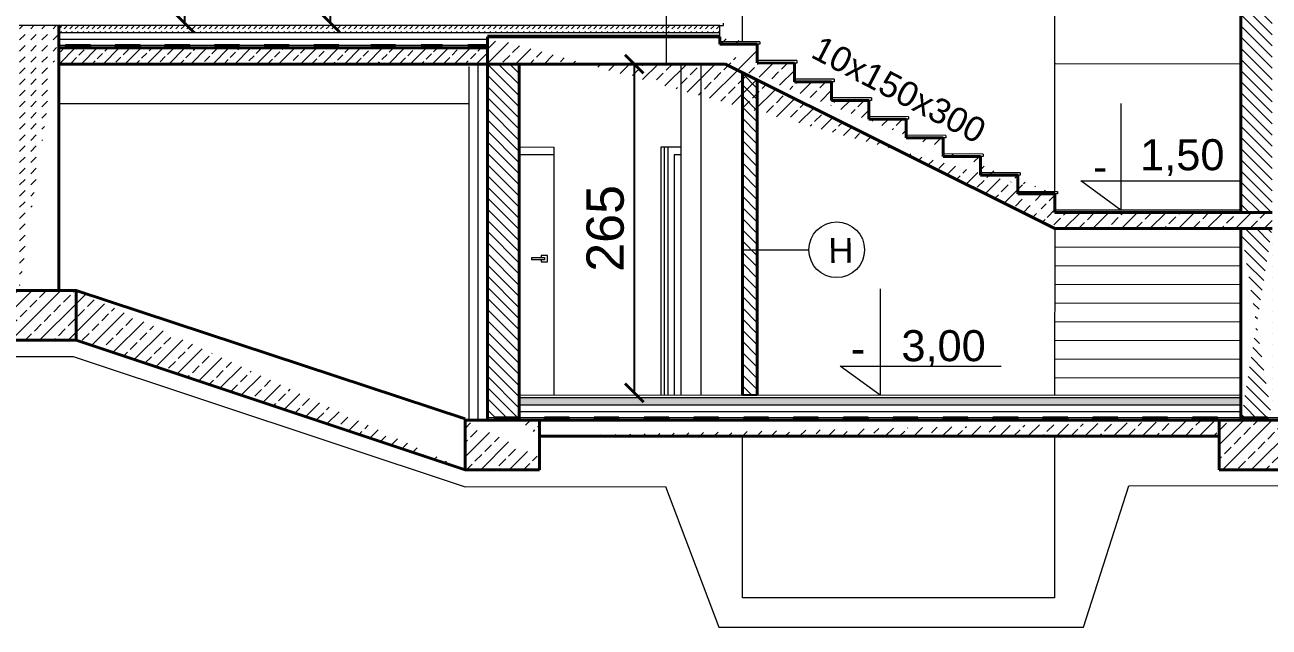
# Model space of a CAD drawing. Header units: millimetres. Extents: x -105266 to 178069, y 491 to 168574.
# Drawn here: x -76686 to -75684, y 38265 to 38750 of the extents above; entities that cross this region are included whole.
import ezdxf

# ---------------------------------------------------------------- set-up
doc = ezdxf.new("R2010")
doc.units = ezdxf.units.MM
doc.layers.get('defpoints').update_dxf_attribs({"color": 4})
for name, color, linetype, lineweight in [('A sc-murowane', 2, 'Continuous', 40), ('A-sc murowane', 2, 'Continuous', 40), ('A-sc wykończenie', 6, 'Continuous', 18), ('A-SC-MUROWANE', 2, 'Continuous', 40), ('AVG', 123, 'Continuous', 15), ('izolacja2', 4, 'BATTING', 9), ('stolarka', 1, 'Continuous', 5), ('ściany murowane', 2, 'Continuous', 40)]:
    doc.layers.add(name, color=color, linetype=linetype, lineweight=lineweight)
doc.styles.get("Standard").update_dxf_attribs({"font": 'arial.ttf'})
doc.linetypes.add('BATTING', pattern='A,0.00254,-2.54,[134,ltypeshp.shx,S=2.54,R=0,X=-2.54,Y=0],-5.08,[134,ltypeshp.shx,S=2.54,R=180,X=2.54,Y=0],-2.54', length=10.16254)
doc.dimstyles.new('ewelina', dxfattribs={"dimtxt": 30, "dimasz": 15, "dimexe": 1.25, "dimexo": 0.625, "dimgap": 8, "dimtad": 1, "dimdec": 0, "dimtxsty": 'Standard', "dimblk": 'ARCHTICK', "dimcen": 2.5, "dimse1": 1, "dimse2": 1, "dimadec": 0, "dimazin": 0, "dimtfac": 1, "dimtdec": 0, "dimtmove": 0, "dimatfit": 3, "dimldrblk": 'ARCHTICK', "dimfxl": 1, "dimarcsym": 0})
pattern_1 = [(45, (-140315.1532811077, -9495.571406854884), (-11.4904851942814, 11.4904851942814), []), (45, (-140303.6807811076, -9495.571406854884), (-11.4904851942814, 11.4904851942814), [7.8, -3.25])]
pattern_2 = [(315, (-103386.2176776861, -9239.049237297833), (4.490128060534578, 4.490128060534575), [])]
pattern_3 = [(45, (-140315.1532811077, -9495.571406854884), (4.440892098500626e-16, 4.490128060534577), [3.175, -3.175])]

# ---------------------------------------------------------------- blocks, each defined once
blk = doc.blocks.new('_ArchTick')
at = {"color": 0, "linetype": 'ByBlock', "const_width": 0.15}
blk.add_lwpolyline([(-0.5, -0.5), (0.5, 0.5)], dxfattribs=at)
blk = doc.blocks.new('*D268')
at = {"layer": 'A-sc wykończenie', "color": 0, "lineweight": -2, "transparency": 16777216}
blk.add_line((-76194.95318765074, 38718.00309393056), (-76194.95318765074, 38453.31294835023), dxfattribs=at)
at = {"layer": 'defpoints', "color": 0, "transparency": 16777216}
for p in [(-76194.95318765074, 38718.00309393056), (-76234.5554149693, 38453.31294835023), (-76194.95318765074, 38453.31294835023)]:
    blk.add_point(p, dxfattribs=at)
at = {"layer": 'A-sc wykończenie', "color": 0, "lineweight": -2, "transparency": 16777216, "xscale": 15, "yscale": 15, "zscale": 15}
for p, rotation in [((-76194.95318765074, 38718.00309393056), 90), ((-76194.95318765074, 38453.31294835023), 270)]:
    blk.add_blockref('_ArchTick', p, dxfattribs=dict(at, rotation=rotation))
at = {"layer": 'A-sc wykończenie', "color": 0, "transparency": 16777216, "insert": (-76218.2703772824, 38585.65802114039), "char_height": 30, "attachment_point": 5, "rotation": 90}
blk.add_mtext('265', dxfattribs=at)
blk = doc.blocks.new('*D419')
at = {"layer": 'A-sc wykończenie', "color": 0, "lineweight": -2, "transparency": 16777216}
blk.add_line((-76557.21805912975, 39161.71453138477), (-76557.21805912975, 38751.00309392998), dxfattribs=at)
at = {"layer": 'defpoints', "color": 0, "transparency": 16777216}
for p in [(-76634.76979176907, 39161.71453138477), (-76557.21805912975, 38751.00309392998), (-76557.21805912975, 38751.00309392998)]:
    blk.add_point(p, dxfattribs=at)
at = {"layer": 'A-sc wykończenie', "color": 0, "lineweight": -2, "transparency": 16777216, "xscale": 15, "yscale": 15, "zscale": 15}
for p, rotation in [((-76557.21805912975, 39161.71453138477), 90), ((-76557.21805912975, 38751.00309392998), 270)]:
    blk.add_blockref('_ArchTick', p, dxfattribs=dict(at, rotation=rotation))
at = {"layer": 'A-sc wykończenie', "color": 0, "transparency": 16777216, "insert": (-76580.27945067137, 38956.35881265737), "char_height": 30, "attachment_point": 5, "rotation": 90}
blk.add_mtext('411', dxfattribs=at)
blk = doc.blocks.new('*D420')
at = {"layer": 'A-sc wykończenie', "color": 0, "lineweight": -2, "transparency": 16777216}
blk.add_line((-76439.69430155962, 38751.00309392974), (-76439.69430155962, 39211.63751966578), dxfattribs=at)
at = {"layer": 'defpoints', "color": 0, "transparency": 16777216}
for p in [(-76674.79232899382, 39211.63751966578), (-76439.69430155962, 39211.63751966578), (-76688.3752585254, 38751.00309392974)]:
    blk.add_point(p, dxfattribs=at)
at = {"layer": 'A-sc wykończenie', "color": 0, "lineweight": -2, "transparency": 16777216, "xscale": 15, "yscale": 15, "zscale": 15}
for p, rotation in [((-76439.69430155962, 39211.63751966578), 90), ((-76439.69430155962, 38751.00309392974), 270)]:
    blk.add_blockref('_ArchTick', p, dxfattribs=dict(at, rotation=rotation))
at = {"layer": 'A-sc wykończenie', "color": 0, "transparency": 16777216, "insert": (-76463.01149119128, 38981.32030679775), "char_height": 30, "attachment_point": 5, "rotation": 90}
blk.add_mtext('461', dxfattribs=at)

msp = doc.modelspace()

# ---------------------------------------------------------------- hatches: boundary and pattern name
at = {"layer": 'A-sc wykończenie'}
h = msp.add_hatch(dxfattribs=at)
h.set_pattern_fill('LINE', color=256, scale=2, angle=315)
h.set_pattern_definition(pattern_2)
edge = h.paths.add_edge_path()
edge.add_line((-75706.46059389433, 38598.46226036457), (-75681.27467223743, 38598.46258937086))
edge.add_line((-75706.46860405916, 39211.65228175071), (-75706.46059389433, 38598.46226036451))
edge.add_line((-75706.46860405916, 39211.65228175071), (-75680.9674557198, 39211.65267051641))
edge.add_line((-75680.9674557198, 39211.65267051641), (-75681.27446715647, 38598.46258937348))
h = msp.add_hatch(dxfattribs=at)
h.set_pattern_fill('DASH', color=256, scale=2, angle=45)
h.set_pattern_definition([(45, (-140315.1532811077, -9495.571406854884), (8.881784197001252e-16, 8.980256121069154), [6.35, -6.35])])
edge = h.paths.add_edge_path()
edge.add_line((-76690.32675276484, 38535.59494017986), (-76690.33165344337, 38749.0030939298))
edge.add_line((-76690.33165344337, 38749.00309392974), (-76658.37647478536, 38749.0030939298))
edge.add_line((-76658.99763327019, 38535.59494017986), (-76658.37647478582, 38742.9968897768))
edge.add_line((-76690.31071097098, 38535.75947251719), (-76658.99763329813, 38535.59494017986))
h = msp.add_hatch(dxfattribs=at)
h.set_pattern_fill('DASH', color=256, angle=45)
h.set_pattern_definition(pattern_3)
edge = h.paths.add_edge_path()
edge.add_line((-76313.22845089223, 38743.00309393033), (-76313.26617573222, 38749.00314594009))
edge.add_line((-76313.22845089223, 38743.00309393033), (-76658.37647478536, 38743.18195542852))
edge.add_line((-76658.37647478536, 38749.0036069198), (-76658.37647478536, 38743.18195542863))
edge.add_line((-76313.26696594406, 38749.0031459412), (-76658.37647478536, 38749.0036069198))
h = msp.add_hatch(dxfattribs=at)
h.set_pattern_fill('DASH', color=256, angle=45)
h.set_pattern_definition(pattern_3)
edge = h.paths.add_edge_path()
edge.add_line((-76313.2661837551, 38742.9968897768), (-76313.22845089223, 38749.00309393038))
edge.add_line((-76313.22845089223, 38749.00309393033), (-76125.96630622374, 38749.0030939305))
edge.add_line((-76125.96630622374, 38749.00309393056), (-76125.96630622374, 38743.00309393073))
edge.add_line((-76125.96630622374, 38743.00309393067), (-76313.22845089223, 38743.00309393038))
h = msp.add_hatch(dxfattribs=at)
h.set_pattern_fill('JIS_STN_2.5', color=256, scale=6.5)
h.set_pattern_definition(pattern_1)
edge = h.paths.add_edge_path()
edge.add_line((-75681.27666174035, 38598.46258934484), (-75856.24035468951, 38598.46030377598))
edge.add_line((-75681.27666174035, 38598.46258934484), (-75681.27666045, 38585.46299683578))
edge.add_line((-75681.27666045, 38585.46299683583), (-75856.26424437316, 38585.46032915248))
edge.add_line((-75886.2043226056, 38613.46027849686), (-75856.20805251013, 38613.45554636566))
edge.add_line((-76121.47016699307, 38718.00309393067), (-75856.26424437316, 38585.46032915243))
edge.add_line((-75886.18043291729, 38628.46025654652), (-75886.2043226056, 38613.4602784968))
edge.add_line((-75886.18043291729, 38628.46025654652), (-75916.18038225753, 38628.51538660169))
edge.add_line((-75856.20805251013, 38613.45554636572), (-75856.24035468951, 38598.46030377604))
edge.add_line((-75916.15282593315, 38643.51062662773), (-75916.18038225753, 38628.51538660175))
edge.add_line((-75916.15282593315, 38643.51062662773), (-75946.1527665781, 38643.57049132588))
edge.add_line((-75946.12521025186, 38658.56573135186), (-75946.15276657764, 38643.57049132588))
edge.add_line((-75946.12521025186, 38658.56573135186), (-75976.12515089448, 38658.62559605001))
edge.add_line((-75976.0975858683, 38673.62557072357), (-75976.12515089448, 38658.62559604995))
edge.add_line((-75976.0975858683, 38673.62557072357), (-76006.09753521366, 38673.68070078061))
edge.add_line((-76006.06997018514, 38688.68067545154), (-76006.09753521412, 38673.68070078072))
edge.add_line((-76006.06997018514, 38688.68067545154), (-76036.06991953423, 38688.73580550485))
edge.add_line((-76036.04235450338, 38703.73578017835), (-76036.06991953377, 38688.73580550474))
edge.add_line((-76036.04235450338, 38703.73578017835), (-76066.04230384875, 38703.79091023073))
edge.add_line((-76066.01473882628, 38718.79088489887), (-76066.04230384922, 38703.79091023085))
edge.add_line((-76066.01473882628, 38718.79088489887), (-76096.00617047885, 38718.84599930119))
edge.add_line((-76095.98217949431, 38733.90110188328), (-76096.00617047839, 38718.84599930108))
edge.add_line((-76125.96630622374, 38740.00309393067), (-76313.22845089223, 38740.40057597189))
edge.add_line((-76125.96630622374, 38740.00309393067), (-76125.99763270488, 38733.95626042581))
edge.add_line((-76095.98217949431, 38733.90110188328), (-76125.99763270441, 38733.95626042575))
edge.add_line((-76121.47016699307, 38718.00309393067), (-76313.22818187598, 38718.00309393038))
edge.add_line((-76313.22818187598, 38718.00309393033), (-76313.2284508927, 38740.00309393033))
h = msp.add_hatch(dxfattribs=at)
h.set_pattern_fill('JIS_STN_2.5', color=256, scale=5)
h.set_pattern_definition([(45, (-100515.6298148942, -19115.9094915781), (-8.838834764831843, 8.838834764831844), []), (45, (-100506.804814894, -19115.9094915781), (-8.838834764831843, 8.838834764831844), [6, -2.5])])
edge = h.paths.add_edge_path()
edge.add_line((-76313.22845089223, 38718.00309393033), (-76313.22845089223, 38731.01186835668))
edge.add_line((-76313.22845089223, 38718.00309390949), (-76658.44920670215, 38718.00378693613))
edge.add_line((-76313.22845089223, 38731.01186954988), (-76658.4222918844, 38730.95866329061))
edge.add_line((-76658.44920412052, 38718.00378693618), (-76658.42229188487, 38730.95866291023))
h = msp.add_hatch(dxfattribs=at)
h.set_pattern_fill('LINE', color=256, scale=2, angle=315)
h.set_pattern_definition(pattern_2)
edge = h.paths.add_edge_path()
edge.add_line((-76287.66911483949, 38718.00309393044), (-76287.66911114074, 38431.25320180402))
edge.add_line((-76313.22845089223, 38718.00309393033), (-76313.22845089177, 38431.25320180396))
edge.add_line((-76313.22845089177, 38431.25320180402), (-76287.66911114121, 38431.25320180402))
edge.add_line((-76313.22845089223, 38718.00309393033), (-76287.66911114121, 38718.00309393038))
h = msp.add_hatch(dxfattribs=at)
h.set_pattern_fill('LINE', color=256, scale=2, angle=315)
h.set_pattern_definition(pattern_2)
h.paths.add_polyline_path([(-76095.9995623205, 38451.25681542025), (-76107.96909188406, 38451.2557379564), (-76107.97305561343, 38711.25760181995), (-76096.00336666193, 38705.27547422845)])
h = msp.add_hatch(dxfattribs=at)
h.set_pattern_fill('LINE', color=256, scale=2, angle=315)
h.set_pattern_definition([(315, (-140315.1532811077, -9495.571406854884), (4.490128060534578, 4.490128060534575), [])])
edge = h.paths.add_edge_path()
edge.add_line((-75706.46314763438, 38431.26276426764), (-75681.27667161051, 38431.26249757812))
edge.add_line((-75681.27666045, 38585.46299683583), (-75681.27829321727, 38431.26249759529))
edge.add_line((-75706.45905780394, 38585.46261293047), (-75706.45670702841, 38431.26276436578))
edge.add_line((-75706.45905780394, 38585.46261293047), (-75681.27667160818, 38585.4629968356))
h = msp.add_hatch(dxfattribs=at)
h.set_pattern_fill('JIS_STN_2.5', color=256, scale=6.5)
h.set_pattern_definition(pattern_1)
edge = h.paths.add_edge_path()
edge.add_line((-76704.54903733378, 38495.59494017986), (-76644.54903733378, 38495.59494017986))
edge.add_line((-76644.54903733378, 38495.59494017986), (-76644.54903733378, 38535.59494017986))
edge.add_line((-76704.54903733378, 38535.59494017986), (-76644.54903733378, 38535.59494017986))
edge.add_line((-76704.54903733378, 38535.59589252424), (-76704.54903733378, 38495.59494017986))
h = msp.add_hatch(dxfattribs=at)
h.set_pattern_fill('JIS_STN_2.5', color=256, scale=6.5)
h.set_pattern_definition(pattern_1)
edge = h.paths.add_edge_path()
edge.add_line((-76644.54903733378, 38495.59494017986), (-76331.2468229213, 38391.25320179645))
edge.add_line((-76644.54903733378, 38535.59510027153), (-76331.24666418249, 38432.32349128825))
edge.add_line((-76644.54903733378, 38495.59494017986), (-76644.54903733378, 38535.59494017986))
edge.add_line((-76331.24666418249, 38431.25415414841), (-76331.24666418249, 38391.25320179902))
h = msp.add_hatch(dxfattribs=at)
h.set_pattern_fill('JIS_STN_2.5', color=256, scale=6.5)
h.set_pattern_definition(pattern_1)
edge = h.paths.add_edge_path()
edge.add_line((-76331.24666418249, 38391.25320179902), (-76271.24696206974, 38391.25415413776))
edge.add_line((-76271.24666418249, 38431.25415414748), (-76271.24666418249, 38401.25415414841))
edge.add_line((-76331.24666418249, 38431.25320180402), (-76271.24666418249, 38431.25320180402))
edge.add_line((-76331.24666418249, 38431.25415414841), (-76331.24602928685, 38391.25320180903))
h = msp.add_hatch(dxfattribs=at)
h.set_pattern_fill('JIS_STN_2.5', color=256, scale=6.5)
h.set_pattern_definition(pattern_1)
edge = h.paths.add_edge_path()
edge.add_line((-75723.95668591533, 38418.26276426915), (-75723.95668527644, 38431.26249757882))
edge.add_line((-75723.95668591533, 38418.26276426915), (-76271.24666418249, 38418.25390397805))
edge.add_line((-75706.46314763438, 38431.26276426764), (-76287.65670696108, 38431.25390397654))
edge.add_line((-76271.24666418249, 38418.25390397805), (-76271.24666418249, 38431.25415414754))
h = msp.add_hatch(dxfattribs=at)
h.set_pattern_fill('JIS_STN_2.5', color=256, scale=6.5)
h.set_pattern_definition(pattern_1)
edge = h.paths.add_edge_path()
edge.add_line((-75723.95668591533, 38431.26249757876), (-75663.95668591533, 38431.26249757783))
edge.add_line((-75663.95668591533, 38431.26249757783), (-75663.9566859158, 38391.26249757783))
edge.add_line((-75723.95668591533, 38391.26249757876), (-75663.9566859158, 38391.26249757783))
edge.add_line((-75723.9562002334, 38391.26249757876), (-75723.95620023293, 38431.26249757876))
at = {"layer": 'AVG'}
h = msp.add_hatch(dxfattribs=at)
h.set_pattern_fill('DASH', color=256, angle=45)
h.set_pattern_definition(pattern_3)
edge = h.paths.add_edge_path()
edge.add_line((-75706.46333057454, 38443.26276426624), (-75706.46342204438, 38449.26276426554))
edge.add_line((-75706.46333057454, 38443.26276426624), (-76287.6638470797, 38443.25390386909))
edge.add_line((-75706.46342204438, 38449.26276426554), (-76287.66393854955, 38449.25390386839))
edge.add_line((-76287.65744628452, 38449.25390396734), (-76287.65719984352, 38443.25390397037))
at = {"layer": 'ściany murowane', "linetype": 'Continuous', "ltscale": 50}
h = msp.add_hatch(dxfattribs=at)
h.set_pattern_fill('LINE', color=5)
h.set_pattern_definition([(0, (-8857274.287052153, -5699954.857195033), (0, 0.125), [])])
edge = h.paths.add_edge_path()
edge.add_line((-76652.96109647138, 38731.01658075153), (-76652.96097451283, 38733.01597350034))
edge.add_line((-76652.96097451283, 38733.01597350034), (-76632.96097451283, 38733.01627840045))
edge.add_line((-76632.96097451283, 38733.01627840045), (-76632.96097451283, 38731.01597350034))
edge.add_line((-76632.96097451283, 38731.01597350034), (-76652.96097451283, 38731.01597350034))
h = msp.add_hatch(dxfattribs=at)
h.set_pattern_fill('LINE', color=5)
h.set_pattern_definition([(0, (-8857234.286686203, -5699954.8571954), (0, 0.125), [])])
edge = h.paths.add_edge_path()
edge.add_line((-76612.96073052121, 38731.01658038552), (-76612.96060856266, 38733.01597313433))
edge.add_line((-76612.96060856266, 38733.01597313433), (-76592.96060856266, 38733.01627803444))
edge.add_line((-76592.96060856266, 38733.01627803444), (-76592.96060856266, 38731.01597313433))
edge.add_line((-76592.96060856266, 38731.01597313433), (-76612.96060856266, 38731.01597313433))
h = msp.add_hatch(dxfattribs=at)
h.set_pattern_fill('LINE', color=5)
h.set_pattern_definition([(0, (-8857194.28644236, -5699954.864209913), (0, 0.125), [])])
edge = h.paths.add_edge_path()
edge.add_line((-76572.96048667861, 38731.0095658725), (-76572.96036472006, 38733.00895862131))
edge.add_line((-76572.96036472006, 38733.00895862131), (-76552.96036472006, 38733.00926352142))
edge.add_line((-76552.96036472006, 38733.00926352142), (-76552.96036472006, 38731.00895862131))
edge.add_line((-76552.96036472006, 38731.00895862131), (-76572.96036472006, 38731.00895862131))
h = msp.add_hatch(dxfattribs=at)
h.set_pattern_fill('LINE', color=5)
h.set_pattern_definition([(0, (-8857154.286232745, -5699954.868670117), (0, 0.125), [])])
edge = h.paths.add_edge_path()
edge.add_line((-76532.96027706304, 38731.00510566753), (-76532.96015510449, 38733.00449841634))
edge.add_line((-76532.96015510449, 38733.00449841634), (-76512.96015510449, 38733.00480331645))
edge.add_line((-76512.96015510449, 38733.00480331645), (-76512.96015510449, 38731.00449841634))
edge.add_line((-76512.96015510449, 38731.00449841634), (-76532.96015510449, 38731.00449841634))
h = msp.add_hatch(dxfattribs=at)
h.set_pattern_fill('LINE', color=5)
h.set_pattern_definition([(0, (-8857114.286110265, -5699954.874769928), (0, 0.125), [])])
edge = h.paths.add_edge_path()
edge.add_line((-76492.96015458295, 38730.99900585671), (-76492.9600326244, 38732.99839860552))
edge.add_line((-76492.9600326244, 38732.99839860552), (-76472.9600326244, 38732.99870350563))
edge.add_line((-76472.9600326244, 38732.99870350563), (-76472.9600326244, 38730.99839860552))
edge.add_line((-76472.9600326244, 38730.99839860552), (-76492.9600326244, 38730.99839860552))
h = msp.add_hatch(dxfattribs=at)
h.set_pattern_fill('LINE', color=5)
h.set_pattern_definition([(0, (-8857074.285866348, -5699954.877209846), (0, 0.125), [])])
edge = h.paths.add_edge_path()
edge.add_line((-76452.95991066584, 38730.99656593871), (-76452.95978870729, 38732.99595868752))
edge.add_line((-76452.95978870729, 38732.99595868752), (-76432.95978870729, 38732.99626358763))
edge.add_line((-76432.95978870729, 38732.99626358763), (-76432.95978870729, 38730.99595868752))
edge.add_line((-76432.95978870729, 38730.99595868752), (-76452.95978870729, 38730.99595868752))
h = msp.add_hatch(dxfattribs=at)
h.set_pattern_fill('LINE', color=5)
h.set_pattern_definition([(0, (-8857028.49546572, -5699954.854945211), (0, 0.125), [])])
edge = h.paths.add_edge_path()
edge.add_line((-76407.16951003738, 38731.01883057297), (-76407.16938807882, 38733.01822332178))
edge.add_line((-76407.16938807882, 38733.01822332178), (-76387.16938807882, 38733.01852822189))
edge.add_line((-76387.16938807882, 38733.01852822189), (-76387.16938807882, 38731.01822332178))
edge.add_line((-76387.16938807882, 38731.01822332178), (-76407.16938807882, 38731.01822332178))
h = msp.add_hatch(dxfattribs=at)
h.set_pattern_fill('PLASTI', color=5)
h.set_pattern_definition([(0, (-8856950.636211528, -5699954.861350328), (0, 0.25), []), (0, (-8856950.636211528, -5699954.830100328), (0, 0.25), []), (0, (-8856950.636211528, -5699954.798850328), (0, 0.25), []), (0, (-8856950.636211528, -5699954.705100328), (0, 0.25), [])])
h.paths.add_polyline_path([(-76366.72179737428, 38731.00674537163), (-76366.7175552684, 38733.04859309831), (-76349.31025584621, 38733.0124280064), (-76349.31025584621, 38731.01212310629)])
h = msp.add_hatch(dxfattribs=at)
h.set_pattern_fill('PLASTI', color=5)
h.set_pattern_definition([(0, (-8856913.013957623, -5699954.861350328), (0, 0.25), []), (0, (-8856913.013957623, -5699954.830100328), (0, 0.25), []), (0, (-8856913.013957623, -5699954.798850328), (0, 0.25), []), (0, (-8856913.013957623, -5699954.705100328), (0, 0.25), [])])
h.paths.add_polyline_path([(-76329.09954347063, 38731.00674537163), (-76329.09530136475, 38733.04859309831), (-76313.22845089223, 38733.01242800652), (-76313.22845089223, 38731.01212310641)])
h = msp.add_hatch(dxfattribs=at)
h.set_pattern_fill('PLASTI', color=5)
h.set_pattern_definition([(0, (-8856888.700531784, -5700254.614052638), (0, 0.25), []), (0, (-8856888.700531784, -5700254.582802638), (0, 0.25), []), (0, (-8856888.700531784, -5700254.551552638), (0, 0.25), []), (0, (-8856888.700531784, -5700254.457802638), (0, 0.25), [])])
edge = h.paths.add_edge_path()
edge.add_line((-76307.37469806217, 38431.26002804867), (-76307.37457610361, 38433.25942079748))
edge.add_line((-76307.37457610361, 38433.25942079748), (-76287.37457610361, 38433.25972569759))
edge.add_line((-76287.37457610361, 38433.25972569759), (-76287.37457610361, 38431.25942079748))
edge.add_line((-76287.37457610361, 38431.25942079748), (-76307.37457610361, 38431.25942079748))
h = msp.add_hatch(dxfattribs=at)
h.set_pattern_fill('PLASTI', color=5)
h.set_pattern_definition([(0, (-8856848.700409956, -5700254.616492556), (0, 0.25), []), (0, (-8856848.700409956, -5700254.585242556), (0, 0.25), []), (0, (-8856848.700409956, -5700254.553992556), (0, 0.25), []), (0, (-8856848.700409956, -5700254.460242556), (0, 0.25), [])])
edge = h.paths.add_edge_path()
edge.add_line((-76267.374576234, 38431.25758812939), (-76267.37445427544, 38433.2569808782))
edge.add_line((-76267.37445427544, 38433.2569808782), (-76247.37445427544, 38433.25728577831))
edge.add_line((-76247.37445427544, 38433.25728577831), (-76247.37445427544, 38431.2569808782))
edge.add_line((-76247.37445427544, 38431.2569808782), (-76267.37445427544, 38431.2569808782))
h = msp.add_hatch(dxfattribs=at)
h.set_pattern_fill('LINE', color=5)
h.set_pattern_definition([(0, (-8856848.700409956, -5700254.616492556), (0, 0.125), [])])
edge = h.paths.add_edge_path()
edge.add_line((-76227.37445427544, 38431.25728322742), (-76227.37433231689, 38433.25667597623))
edge.add_line((-76227.37433231689, 38433.25667597623), (-76207.37433231689, 38433.25698087634))
edge.add_line((-76207.37433231689, 38433.25698087634), (-76207.37433231689, 38431.25667597623))
edge.add_line((-76207.37433231689, 38431.25667597623), (-76227.37433231689, 38431.25667597623))
h = msp.add_hatch(dxfattribs=at)
h.set_pattern_fill('PLASTI', color=5)
h.set_pattern_definition([(0, (-8856768.418035312, -5700254.613720557), (0, 0.25), []), (0, (-8856768.418035312, -5700254.582470557), (0, 0.25), []), (0, (-8856768.418035312, -5700254.551220557), (0, 0.25), []), (0, (-8856768.418035312, -5700254.457470557), (0, 0.25), [])])
edge = h.paths.add_edge_path()
edge.add_line((-76187.09220158934, 38431.26036012908), (-76187.09207963079, 38433.25975287789))
edge.add_line((-76187.09207963079, 38433.25975287789), (-76167.09207963079, 38433.260057778))
edge.add_line((-76167.09207963079, 38433.260057778), (-76167.09207963079, 38431.25975287789))
edge.add_line((-76167.09207963079, 38431.25975287789), (-76187.09207963079, 38431.25975287789))
h = msp.add_hatch(dxfattribs=at)
h.set_pattern_fill('LINE', color=5)
h.set_pattern_definition([(0, (-8856768.418035312, -5700254.613720557), (0, 0.125), [])])
edge = h.paths.add_edge_path()
edge.add_line((-76147.09207963079, 38431.2600552271), (-76147.09195767224, 38433.25944797591))
edge.add_line((-76147.09195767224, 38433.25944797591), (-76127.09195767224, 38433.25975287602))
edge.add_line((-76127.09195767224, 38433.25975287602), (-76127.09195767224, 38431.25944797591))
edge.add_line((-76127.09195767224, 38431.25944797591), (-76147.09195767224, 38431.25944797591))
h = msp.add_hatch(dxfattribs=at)
h.set_pattern_fill('PLASTI', color=5)
h.set_pattern_definition([(0, (-8856688.135660667, -5700254.610948557), (0, 0.25), []), (0, (-8856688.135660667, -5700254.579698557), (0, 0.25), []), (0, (-8856688.135660667, -5700254.548448557), (0, 0.25), []), (0, (-8856688.135660667, -5700254.454698557), (0, 0.25), [])])
edge = h.paths.add_edge_path()
edge.add_line((-76106.8098269447, 38431.26313212876), (-76106.80970498614, 38433.26252487757))
edge.add_line((-76106.80970498614, 38433.26252487757), (-76086.80970498614, 38433.26282977768))
edge.add_line((-76086.80970498614, 38433.26282977768), (-76086.80970498614, 38431.26252487757))
edge.add_line((-76086.80970498614, 38431.26252487757), (-76106.80970498614, 38431.26252487757))
h = msp.add_hatch(dxfattribs=at)
h.set_pattern_fill('LINE', color=5)
h.set_pattern_definition([(0, (-8856688.135660667, -5700254.610948557), (0, 0.125), [])])
edge = h.paths.add_edge_path()
edge.add_line((-76066.80970498614, 38431.26282722679), (-76066.80958302759, 38433.2622199756))
edge.add_line((-76066.80958302759, 38433.2622199756), (-76046.80958302759, 38433.26252487571))
edge.add_line((-76046.80958302759, 38433.26252487571), (-76046.80958302759, 38431.2622199756))
edge.add_line((-76046.80958302759, 38431.2622199756), (-76066.80958302759, 38431.2622199756))
h = msp.add_hatch(dxfattribs=at)
h.set_pattern_fill('PLASTI', color=5)
h.set_pattern_definition([(0, (-8856607.853286022, -5700254.608176557), (0, 0.25), []), (0, (-8856607.853286022, -5700254.576926557), (0, 0.25), []), (0, (-8856607.853286022, -5700254.545676557), (0, 0.25), []), (0, (-8856607.853286022, -5700254.451926557), (0, 0.25), [])])
edge = h.paths.add_edge_path()
edge.add_line((-76026.52745230004, 38431.26590412845), (-76026.52733034149, 38433.26529687726))
edge.add_line((-76026.52733034149, 38433.26529687726), (-76006.52733034149, 38433.26560177737))
edge.add_line((-76006.52733034149, 38433.26560177737), (-76006.52733034149, 38431.26529687726))
edge.add_line((-76006.52733034149, 38431.26529687726), (-76026.52733034149, 38431.26529687726))
h = msp.add_hatch(dxfattribs=at)
h.set_pattern_fill('LINE', color=5)
h.set_pattern_definition([(0, (-8856607.853286022, -5700254.608176557), (0, 0.125), [])])
edge = h.paths.add_edge_path()
edge.add_line((-75986.52733034149, 38431.26559922648), (-75986.52720838293, 38433.26499197529))
edge.add_line((-75986.52720838293, 38433.26499197529), (-75966.52720838293, 38433.2652968754))
edge.add_line((-75966.52720838293, 38433.2652968754), (-75966.52720838293, 38431.26499197529))
edge.add_line((-75966.52720838293, 38431.26499197529), (-75986.52720838293, 38431.26499197529))
h = msp.add_hatch(dxfattribs=at)
h.set_pattern_fill('PLASTI', color=5)
h.set_pattern_definition([(0, (-8856527.570911378, -5700254.605404558), (0, 0.25), []), (0, (-8856527.570911378, -5700254.574154558), (0, 0.25), []), (0, (-8856527.570911378, -5700254.542904558), (0, 0.25), []), (0, (-8856527.570911378, -5700254.449154558), (0, 0.25), [])])
edge = h.paths.add_edge_path()
edge.add_line((-75946.24507765539, 38431.26867612814), (-75946.24495569683, 38433.26806887695))
edge.add_line((-75946.24495569683, 38433.26806887695), (-75926.24495569683, 38433.26837377706))
edge.add_line((-75926.24495569683, 38433.26837377706), (-75926.24495569683, 38431.26806887695))
edge.add_line((-75926.24495569683, 38431.26806887695), (-75946.24495569683, 38431.26806887695))
h = msp.add_hatch(dxfattribs=at)
h.set_pattern_fill('LINE', color=5)
h.set_pattern_definition([(0, (-8856527.570911378, -5700254.605404558), (0, 0.125), [])])
edge = h.paths.add_edge_path()
edge.add_line((-75906.24495569683, 38431.26837122616), (-75906.24483373828, 38433.26776397497))
edge.add_line((-75906.24483373828, 38433.26776397497), (-75886.24483373828, 38433.26806887508))
edge.add_line((-75886.24483373828, 38433.26806887508), (-75886.24483373828, 38431.26776397497))
edge.add_line((-75886.24483373828, 38431.26776397497), (-75906.24483373828, 38431.26776397497))
h = msp.add_hatch(dxfattribs=at)
h.set_pattern_fill('PLASTI', color=5)
h.set_pattern_definition([(0, (-8856487.288658692, -5700254.602327656), (0, 0.25), []), (0, (-8856487.288658692, -5700254.571077656), (0, 0.25), []), (0, (-8856487.288658692, -5700254.539827656), (0, 0.25), []), (0, (-8856487.288658692, -5700254.446077656), (0, 0.25), [])])
edge = h.paths.add_edge_path()
edge.add_line((-75905.96282496929, 38431.2717530298), (-75905.96270301074, 38433.27114577861))
edge.add_line((-75905.96270301074, 38433.27114577861), (-75885.96270301074, 38433.27145067872))
edge.add_line((-75885.96270301074, 38433.27145067872), (-75885.96270301074, 38431.27114577861))
edge.add_line((-75885.96270301074, 38431.27114577861), (-75905.96270301074, 38431.27114577861))
h = msp.add_hatch(dxfattribs=at)
h.set_pattern_fill('LINE', color=5)
h.set_pattern_definition([(0, (-8856487.288658692, -5700254.602327656), (0, 0.125), [])])
edge = h.paths.add_edge_path()
edge.add_line((-75865.96270301074, 38431.27144812782), (-75865.96258105218, 38433.27084087663))
edge.add_line((-75865.96258105218, 38433.27084087663), (-75845.96258105218, 38433.27114577674))
edge.add_line((-75845.96258105218, 38433.27114577674), (-75845.96258105218, 38431.27084087663))
edge.add_line((-75845.96258105218, 38431.27084087663), (-75865.96258105218, 38431.27084087663))
h = msp.add_hatch(dxfattribs=at)
h.set_pattern_fill('PLASTI', color=5)
h.set_pattern_definition([(0, (-8856407.006284047, -5700254.599555656), (0, 0.25), []), (0, (-8856407.006284047, -5700254.568305656), (0, 0.25), []), (0, (-8856407.006284047, -5700254.537055656), (0, 0.25), []), (0, (-8856407.006284047, -5700254.443305656), (0, 0.25), [])])
edge = h.paths.add_edge_path()
edge.add_line((-75825.68045032464, 38431.27452502948), (-75825.68032836608, 38433.27391777829))
edge.add_line((-75825.68032836608, 38433.27391777829), (-75805.68032836608, 38433.2742226784))
edge.add_line((-75805.68032836608, 38433.2742226784), (-75805.68032836608, 38431.27391777829))
edge.add_line((-75805.68032836608, 38431.27391777829), (-75825.68032836608, 38431.27391777829))
h = msp.add_hatch(dxfattribs=at)
h.set_pattern_fill('LINE', color=5)
h.set_pattern_definition([(0, (-8856407.006284047, -5700254.599555656), (0, 0.125), [])])
edge = h.paths.add_edge_path()
edge.add_line((-75785.68032836608, 38431.27422012751), (-75785.68020640753, 38433.27361287632))
edge.add_line((-75785.68020640753, 38433.27361287632), (-75765.68020640753, 38433.27391777643))
edge.add_line((-75765.68020640753, 38433.27391777643), (-75765.68020640753, 38431.27361287632))
edge.add_line((-75765.68020640753, 38431.27361287632), (-75785.68020640753, 38431.27361287632))
h = msp.add_hatch(dxfattribs=at)
h.set_pattern_fill('PLASTI', color=5)
h.set_pattern_definition([(0, (-8856326.723909402, -5700254.596783657), (0, 0.25), []), (0, (-8856326.723909402, -5700254.565533657), (0, 0.25), []), (0, (-8856326.723909402, -5700254.534283657), (0, 0.25), []), (0, (-8856326.723909402, -5700254.440533657), (0, 0.25), [])])
edge = h.paths.add_edge_path()
edge.add_line((-75745.39807567999, 38431.27729702917), (-75745.39795372143, 38433.27668977798))
edge.add_line((-75745.39795372143, 38433.27668977798), (-75725.39795372143, 38433.27699467809))
edge.add_line((-75725.39795372143, 38433.27699467809), (-75725.39795372143, 38431.27668977798))
edge.add_line((-75725.39795372143, 38431.27668977798), (-75745.39795372143, 38431.27668977798))
h = msp.add_hatch(dxfattribs=at)
h.set_pattern_fill('PLASTI', color=5)
h.set_pattern_definition([(0, (-8856286.441656716, -5700254.582553247), (0, 0.25), []), (0, (-8856286.441656716, -5700254.551303247), (0, 0.25), []), (0, (-8856286.441656716, -5700254.520053247), (0, 0.25), []), (0, (-8856286.441656716, -5700254.426303247), (0, 0.25), [])])
edge = h.paths.add_edge_path()
edge.add_line((-75705.11582299389, 38431.29152743985), (-75705.11570103533, 38433.29092018867))
edge.add_line((-75705.11570103533, 38433.29092018867), (-75685.11570103533, 38433.29122508877))
edge.add_line((-75685.11570103533, 38433.29122508877), (-75685.11570103533, 38431.29092018867))
edge.add_line((-75685.11570103533, 38431.29092018867), (-75705.11570103533, 38431.29092018867))

# ---------------------------------------------------------------- linework, layer by layer
msp.add_lwpolyline([(-76095.9995623205, 38451.25681542025), (-76107.96909188406, 38451.2557379564)])
at = {"layer": 'A sc-murowane', "linetype": 'Continuous', "ltscale": 50}
msp.add_line((-76121.47016699307, 38718.00309393067), (-76313.22845089223, 38718.00309393033), dxfattribs=at)
at = {"layer": 'A-sc murowane', "linetype": 'Continuous', "ltscale": 50}
for p, q in [((-75706.46860405916, 39211.65228175071), (-75706.46059389433, 38598.46226036457)), ((-76658.37647478536, 38535.59494017986), (-76658.37647478536, 38749.00309392974)), ((-76313.22845089223, 38740.00309393033), (-76313.22845089177, 38431.25320180402)), ((-76313.26439573869, 38731.00771306026), (-76658.42222621266, 38731.00188331505)), ((-76095.98217949431, 38733.90110188328), (-76125.99763270441, 38733.95626042575)), ((-76095.98217949524, 38733.90110188328), (-76096.00984581534, 38718.84600605514)), ((-76313.22845089223, 38718.00309393033), (-76658.44920670215, 38718.00378693618)), ((-76287.66911498152, 38718.00309393044), (-76287.66911114121, 38431.25320180402)), ((-76121.47016699307, 38718.00309393067), (-75856.26424437316, 38585.46032915243)), ((-76066.01473882628, 38718.79088489876), (-76096.00984581534, 38718.84600605514)), ((-76066.01473882628, 38718.79088489887), (-76066.04230384828, 38703.79091023085)), ((-76107.97305561343, 38711.25760181995), (-76107.96909188406, 38451.2557379564)), ((-76096.00336666193, 38705.27547422845), (-76095.9995623205, 38451.25681542025)), ((-76036.04235450338, 38703.73578017835), (-76066.04230384828, 38703.79091023085)), ((-76036.04235450338, 38703.73578017835), (-76036.0699195347, 38688.73580550474)), ((-76006.06997018514, 38688.68067545143), (-76036.0699195347, 38688.73580550474)), ((-76006.06997018514, 38688.68067545154), (-76006.09753521366, 38673.68070078061)), ((-75976.0975858683, 38673.62557072357), (-76006.09753521366, 38673.68070078061)), ((-75976.0975858683, 38673.62557072357), (-75976.12515089495, 38658.62559604995)), ((-75946.12520155331, 38658.57046599664), (-75976.12515089495, 38658.62559604995)), ((-75946.12520155145, 38658.57046599664), (-75946.1527665781, 38643.57049132582)), ((-75916.15281723227, 38643.51536127251), (-75946.1527665781, 38643.57049132582)), ((-75916.15281723227, 38643.51536127251), (-75916.18038225707, 38628.51538660169)), ((-75886.18043291729, 38628.46025654652), (-75916.18038225707, 38628.51538660169)), ((-75886.18043291729, 38628.46025654652), (-75886.20799794814, 38613.46027849686)), ((-75681.27663561396, 38598.46258934519), (-75856.23665322011, 38598.46030382441)), ((-75681.27666045, 38585.46299683583), (-75856.26424437316, 38585.46032915243)), ((-75706.45905780394, 38585.46261293047), (-75706.45670702841, 38431.26276436578))]:
    msp.add_line(p, q, dxfattribs=at)
at = {"layer": 'A-sc wykończenie'}
for p, q in [((-76168.953864502, 38718.00291112346), (-76168.95652480677, 38884.11600838906)), ((-76107.96909189757, 38568.44381732402), (-76054.41284897664, 38568.44440866275)), ((-76331.24666418249, 38431.25415414841), (-76313.22845089083, 38431.25415414841))]:
    msp.add_line(p, q, dxfattribs=at)
msp.add_circle((-76031.98849042153, 38568.44465626033), 22.42435855667246, dxfattribs=at)
at = {"layer": 'A-SC-MUROWANE'}
for p, q in [((-76331.24666418249, 38431.25320180402), (-76271.24666418249, 38431.25415414748)), ((-76331.24602928685, 38391.25320180903), (-76271.24602928685, 38391.25415415248))]:
    msp.add_line(p, q, dxfattribs=at)
at = {"layer": 'AVG', "linetype": 'Continuous', "ltscale": 50}
for p, q in [((-76107.97305561343, 38735.92314055168), (-76107.97954575645, 39161.64616071597)), ((-75856.20911432171, 38615.46027849686), (-75856.21744097883, 39161.64999882576)), ((-76313.2661837551, 38742.9968897768), (-76658.37647478536, 38742.9968897768)), ((-76125.96630622374, 38743.00309393067), (-76313.22845089223, 38743.00309393033)), ((-76313.26439573869, 38731.00771306026), (-76658.42222621266, 38731.00237714314)), ((-76313.22845089223, 38733.04787011737), (-76657.95073786259, 38733.04787011679)), ((-76093.9785075348, 38735.89742316959), (-76125.99395736793, 38735.95625704878)), ((-76093.98218287129, 38733.89742654657), (-76095.98218819613, 38733.8963672385)), ((-76093.9785075348, 38735.89742316959), (-76093.98218287129, 38733.89742654657)), ((-76157.53913074054, 38718.00309393067), (-76157.53800897227, 38451.25587726735)), ((-76141.32593662359, 38718.00309393067), (-76141.32481485532, 38451.25612443664)), ((-76064.01106686585, 38720.78720618483), (-76096.00617047885, 38720.84600267817)), ((-76064.01474220233, 38718.78720956204), (-76066.01474752717, 38718.78615025397)), ((-76064.01106686585, 38720.78720618483), (-76064.01474220233, 38718.78720956204)), ((-75706.23273649786, 38718.00412822714), (-75855.73821314491, 38718.14356332565)), ((-76328.23308009395, 38715.99896875491), (-76328.22845089177, 38431.25321535651)), ((-76034.03868254295, 38705.73210146454), (-76066.03862851227, 38705.79090685376)), ((-76034.0423578799, 38703.73210484163), (-76036.04236320427, 38703.73104553357)), ((-76034.03868254295, 38705.73210146454), (-76034.0423578799, 38703.73210484163)), ((-76004.0662982247, 38690.67699673762), (-76036.06624419728, 38690.73580212776)), ((-76004.06997356119, 38688.67700011471), (-76006.06997888556, 38688.67594080664)), ((-76004.0662982247, 38690.67699673762), (-76004.06997356119, 38688.67700011471)), ((-76328.23257572504, 38685.99893863419), (-76658.44926966142, 38685.99963164005)), ((-75803.16404289493, 38686.29555936788), (-75803.16269846933, 38600.46144550086)), ((-75974.09391390785, 38675.62189200941), (-76006.09385987671, 38675.68069740363)), ((-75974.0975892448, 38673.62189538685), (-75976.09759456918, 38673.62083607879)), ((-75974.09391390785, 38675.62189200941), (-75974.0975892448, 38673.62189538685)), ((-75944.12152959101, 38660.56678728283), (-75976.121475558, 38660.62559267298)), ((-75944.12520492749, 38658.56679065993), (-75946.12521025186, 38658.56573135186)), ((-75944.12152959101, 38660.56678728283), (-75944.12520492749, 38658.56679065993)), ((-75914.14914527183, 38645.51168255859), (-75946.14909124115, 38645.57048794885)), ((-75914.15282060878, 38643.51168593579), (-75916.15282593315, 38643.51062662773)), ((-75914.14914527183, 38645.51168255859), (-75914.15282060878, 38643.51168593579)), ((-75884.17676095685, 38630.45657783259), (-75916.17670692058, 38630.51538322472)), ((-75884.1804362938, 38628.4565812098), (-75886.18044161817, 38628.45552190173)), ((-75884.17676095685, 38630.45657783259), (-75884.1804362938, 38628.4565812098)), ((-75835.24198351914, 38623.87048363943), (-75705.62395542415, 38623.87443568908)), ((-75803.16269846933, 38600.46144550086), (-75835.24198351914, 38623.87048363943)), ((-75886.2043226056, 38615.46027849686), (-75854.2091109438, 38615.46027849686)), ((-75854.21279304076, 38613.45660316014), (-75856.21279836513, 38613.45554385208)), ((-75854.2091109438, 38615.46027849686), (-75854.21279304076, 38613.45660316014)), ((-75706.45928647809, 38600.46258717905), (-75856.2366793465, 38600.46030382418)), ((-75856.26424437502, 38585.46032915243), (-75856.51085964518, 38451.26046642453)), ((-75706.45882489646, 38570.18501066022), (-75856.29180940168, 38570.46035447509)), ((-75706.45859622138, 38555.18498491381), (-75856.31937442833, 38555.4603798052)), ((-75706.45836754443, 38540.18495917019), (-75856.34693945499, 38540.46040513531)), ((-75997.05861460345, 38537.09243766103), (-75997.05727017784, 38451.25832379401)), ((-75706.45813887121, 38525.18493342098), (-75856.37450448165, 38525.4604304617)), ((-75706.45791019427, 38510.18490767457), (-75856.4020695083, 38510.46045579181)), ((-75706.45768151918, 38495.18488192723), (-75856.42963453682, 38495.46048112192)), ((-77347.75297316696, 38482.63874851693), (-76646.82307129001, 38482.65028918198)), ((-76646.82307129001, 38482.65028918198), (-76331.24581179788, 38377.55087291567)), ((-75706.45745284596, 38480.18485617616), (-75856.45719956161, 38480.4605064483)), ((-76029.13655522765, 38474.66736193259), (-75899.51852713266, 38474.67131398224)), ((-75997.05727017784, 38451.25832379401), (-76029.13655522765, 38474.66736193259)), ((-75706.45722417088, 38465.18483042695), (-75856.48476458827, 38465.46053177655)), ((-75706.46345253449, 38451.26276426531), (-76287.66396903966, 38451.25390386816)), ((-75706.46342204438, 38449.26276426554), (-76287.66393854955, 38449.25390386839)), ((-75706.46333057454, 38443.26276426624), (-76287.6638470797, 38443.25390386909)), ((-75664.5891414473, 38433.15986417387), (-76313.22845089177, 38433.26276427136)), ((-76267.374576234, 38431.25667597623), (-76267.374576234, 38433.25667597623)), ((-76267.374576234, 38431.25667597623), (-76267.374576234, 38433.25667597623)), ((-76187.09220158934, 38431.25944797591), (-76187.09220158934, 38433.25944797591)), ((-76187.09220158934, 38431.25944797591), (-76187.09220158934, 38433.25944797591)), ((-76106.8098269447, 38431.2622199756), (-76106.8098269447, 38433.2622199756)), ((-76106.8098269447, 38431.2622199756), (-76106.8098269447, 38433.2622199756)), ((-76026.52745230004, 38431.26499197529), (-76026.52745230004, 38433.26499197529)), ((-76026.52745230004, 38431.26499197529), (-76026.52745230004, 38433.26499197529)), ((-75946.24507765539, 38431.26776397497), (-75946.24507765539, 38433.26776397497)), ((-75946.24507765539, 38431.26776397497), (-75946.24507765539, 38433.26776397497)), ((-75905.96282496929, 38431.27084087663), (-75905.96282496929, 38433.27084087663)), ((-75905.96282496929, 38431.27084087663), (-75905.96282496929, 38433.27084087663)), ((-75825.68045032464, 38431.27361287632), (-75825.68045032464, 38433.27361287632)), ((-75825.68045032464, 38431.27361287632), (-75825.68045032464, 38433.27361287632)), ((-75745.39807567999, 38431.27638487601), (-75745.39807567999, 38433.27638487601)), ((-75745.39807567999, 38431.27638487601), (-75745.39807567999, 38433.27638487601)), ((-76107.9690918999, 38288.26061829786), (-76107.96909189757, 38418.2565473423)), ((-75856.51085964518, 38418.26061829786), (-75856.51085964518, 38288.26061829786)), ((-76331.24581179788, 38377.55087291567), (-76169.95207870865, 38377.80313290785)), ((-76169.95207870865, 38377.80313290785), (-76126.78860100472, 38264.63644308459)), ((-75833.28943810586, 38264.63644308459), (-75796.80895268379, 38378.38672087646)), ((-75796.80895268379, 38378.38672087646), (-75657.70317145038, 38378.60427938042)), ((-75856.51085964518, 38288.26061829786), (-76107.9690918999, 38288.26061829786)), ((-76126.78860100472, 38264.63644308459), (-75833.28943810586, 38264.63644308459))]:
    msp.add_line(p, q, dxfattribs=at)
at = {"layer": 'AVG'}
for p, q in [((-76125.96630622374, 38749.00309393067), (-76690.33165344337, 38749.00309392974)), ((-76125.96630622374, 38740.00309393067), (-76125.96630622374, 38749.00309393067)), ((-76125.96630622374, 38749.00309393067), (-76123.20101217992, 38749.00309393067)), ((-76123.20101217992, 38749.00309393067), (-76123.20101217992, 38750.98489126925))]:
    msp.add_line(p, q, dxfattribs=at)
at = {"layer": 'AVG', "linetype": 'Continuous', "ltscale": 50}
for points in [[(-76652.96109647138, 38731.01658075153), (-76652.96097451283, 38733.01597350034), (-76632.96097451283, 38733.01627840045), (-76632.96097451283, 38731.01597350034), (-76652.96097451283, 38731.01597350034)], [(-76612.96085255427, 38731.01048094164), (-76612.96073059572, 38733.00987369045), (-76592.96073059572, 38733.01017859056), (-76592.96073059572, 38731.00987369045), (-76612.96073059572, 38731.00987369045)], [(-76572.96060863716, 38731.01109074558), (-76572.96048667861, 38733.01048349439), (-76552.96048667861, 38733.0107883945), (-76552.96048667861, 38731.01048349439), (-76572.96048667861, 38731.01048349439)], [(-76307.37469806217, 38431.26002804867), (-76307.37457610361, 38433.25942079748), (-76287.37457610361, 38433.25972569759), (-76287.37457610361, 38431.25942079748), (-76307.37457610361, 38431.25942079748)], [(-76267.374576234, 38431.25758812939), (-76267.37445427544, 38433.2569808782), (-76247.37445427544, 38433.25728577831), (-76247.37445427544, 38431.2569808782), (-76267.37445427544, 38431.2569808782)], [(-76227.37445427544, 38431.25728322742), (-76227.37433231689, 38433.25667597623), (-76207.37433231689, 38433.25698087634), (-76207.37433231689, 38431.25667597623), (-76227.37433231689, 38431.25667597623)], [(-76187.09220158934, 38431.26036012908), (-76187.09207963079, 38433.25975287789), (-76167.09207963079, 38433.260057778), (-76167.09207963079, 38431.25975287789), (-76187.09207963079, 38431.25975287789)], [(-76147.09207963079, 38431.2600552271), (-76147.09195767224, 38433.25944797591), (-76127.09195767224, 38433.25975287602), (-76127.09195767224, 38431.25944797591), (-76147.09195767224, 38431.25944797591)], [(-76106.8098269447, 38431.26313212876), (-76106.80970498614, 38433.26252487757), (-76086.80970498614, 38433.26282977768), (-76086.80970498614, 38431.26252487757), (-76106.80970498614, 38431.26252487757)], [(-76066.80970498614, 38431.26282722679), (-76066.80958302759, 38433.2622199756), (-76046.80958302759, 38433.26252487571), (-76046.80958302759, 38431.2622199756), (-76066.80958302759, 38431.2622199756)], [(-76026.52745230004, 38431.26590412845), (-76026.52733034149, 38433.26529687726), (-76006.52733034149, 38433.26560177737), (-76006.52733034149, 38431.26529687726), (-76026.52733034149, 38431.26529687726)], [(-75986.52733034149, 38431.26559922648), (-75986.52720838293, 38433.26499197529), (-75966.52720838293, 38433.2652968754), (-75966.52720838293, 38431.26499197529), (-75986.52720838293, 38431.26499197529)], [(-75946.24507765539, 38431.26867612814), (-75946.24495569683, 38433.26806887695), (-75926.24495569683, 38433.26837377706), (-75926.24495569683, 38431.26806887695), (-75946.24495569683, 38431.26806887695)], [(-75906.24495569683, 38431.26837122616), (-75906.24483373828, 38433.26776397497), (-75886.24483373828, 38433.26806887508), (-75886.24483373828, 38431.26776397497), (-75906.24483373828, 38431.26776397497)], [(-75905.96282496929, 38431.2717530298), (-75905.96270301074, 38433.27114577861), (-75885.96270301074, 38433.27145067872), (-75885.96270301074, 38431.27114577861), (-75905.96270301074, 38431.27114577861)], [(-75865.96270301074, 38431.27144812782), (-75865.96258105218, 38433.27084087663), (-75845.96258105218, 38433.27114577674), (-75845.96258105218, 38431.27084087663), (-75865.96258105218, 38431.27084087663)], [(-75825.68045032464, 38431.27452502948), (-75825.68032836608, 38433.27391777829), (-75805.68032836608, 38433.2742226784), (-75805.68032836608, 38431.27391777829), (-75825.68032836608, 38431.27391777829)], [(-75785.68032836608, 38431.27422012751), (-75785.68020640753, 38433.27361287632), (-75765.68020640753, 38433.27391777643), (-75765.68020640753, 38431.27361287632), (-75785.68020640753, 38431.27361287632)], [(-75745.39807567999, 38431.27729702917), (-75745.39795372143, 38433.27668977798), (-75725.39795372143, 38433.27699467809), (-75725.39795372143, 38431.27668977798), (-75745.39795372143, 38431.27668977798)], [(-75705.11582299389, 38431.29152743985), (-75705.11570103533, 38433.29092018867), (-75685.11570103533, 38433.29122508877), (-75685.11570103533, 38431.29092018867), (-75705.11570103533, 38431.29092018867)], [(-75705.11582299389, 38431.28037393083), (-75705.11570103533, 38433.27976667964), (-75685.11570103533, 38433.28007157975), (-75685.11570103533, 38431.27976667964), (-75705.11570103533, 38431.27976667964)]]:
    msp.add_lwpolyline(points, dxfattribs=at)
at = {"layer": 'izolacja2', "linetype": 'BATTING', "ltscale": 0.48}
msp.add_line((-76658.37658740787, 38738.02955397977), (-76313.26554551741, 38738.05849241746), dxfattribs=at)
at = {"layer": 'izolacja2', "ltscale": 0.15}
msp.add_line((-76313.2661837551, 38741.27429876548), (-76125.96630622374, 38741.27429876571), dxfattribs=at)
at = {"layer": 'izolacja2', "ltscale": 0.75}
msp.add_line((-76321.00322731838, 38716.77943066137), (-76320.99881326707, 38431.25320180402), dxfattribs=at)
at = {"layer": 'izolacja2'}
for p, q in [((-76287.65744628452, 38449.25390396734), (-76287.65719984352, 38443.25390397037)), ((-75706.46333057454, 38443.26276426624), (-75706.46342204438, 38449.26276426554))]:
    msp.add_line(p, q, dxfattribs=at)
at = {"layer": 'izolacja2', "ltscale": 0.4}
msp.add_line((-76287.65672362057, 38438.28232445593), (-75706.4568141766, 38438.29118484377), dxfattribs=at)
at = {"layer": 'stolarka', "linetype": 'Continuous', "ltscale": 50}
for p, q in [((-76287.81981010849, 38651.24797099527), (-76259.9090808306, 38651.19668024198)), ((-76259.9090808306, 38651.19668024198), (-76259.90603183696, 38451.19701794606)), ((-76157.69300334455, 38651.00884065942), (-76173.4998761073, 38651.03788850248)), ((-76173.4998761073, 38651.03788850248), (-76173.49683042915, 38451.25563397423)), ((-76170.84808322342, 38651.03301537481), (-76170.84503761979, 38451.25567440108)), ((-76168.04240034075, 38651.02785945476), (-76168.03419489527, 38451.25324381121)), ((-76287.8308361184, 38645.24798112806), (-76260.07398794332, 38645.24911962428)), ((-76157.70402935633, 38645.00885079407), (-76162.74984058851, 38645.01812333685)), ((-76162.74984058851, 38645.01812333685), (-76162.74188199194, 38451.25346118562))]:
    msp.add_line(p, q, dxfattribs=at)
for points in [[(-76267.39046597967, 38562.29621046946), (-76267.39414131569, 38560.29621384737), (-76277.39412443081, 38560.31459052932), (-76277.39044909293, 38562.31458715234), (-76267.3904659778, 38562.29621046387)], [(-76269.89413709307, 38560.30080801599), (-76269.89689359741, 38558.80081055198), (-76264.89690203706, 38558.79162221008), (-76264.89230786936, 38561.29161798187)], [(-76264.89267667869, 38561.09092356895), (-76264.89230786936, 38561.29161798187), (-76264.88771369422, 38563.79161376205), (-76269.88770525271, 38563.80080210861), (-76269.89046175519, 38562.30080463436)]]:
    msp.add_lwpolyline(points, dxfattribs=at)
at = {"layer": 'ściany murowane', "linetype": 'Continuous', "ltscale": 50}
for p, q in [((-76125.96630622374, 38740.00309393067), (-76313.22845089223, 38740.00309393033)), ((-76125.99395736793, 38740.00309393067), (-76125.99763270441, 38733.95626042575)), ((-75886.20799794814, 38613.46027849686), (-75856.21278966425, 38613.46027849686)), ((-75856.21278966425, 38613.46027849686), (-75856.24035468951, 38598.46030377598)), ((-76704.54903733378, 38535.59494017986), (-76644.54903733378, 38535.59494017986)), ((-76644.54903733378, 38535.59510027153), (-76331.24666418249, 38432.32349128825)), ((-76644.54903733378, 38495.59494017986), (-76644.54903733378, 38535.59494017986)), ((-76704.54903733378, 38495.59494017986), (-76644.54903733378, 38495.59494017986)), ((-76644.54903733378, 38495.59494017986), (-76331.2468229213, 38391.25320179645)), ((-76331.24666418249, 38431.25415414841), (-76331.24666418249, 38391.25320179902)), ((-76331.24666418249, 38431.25320180402), (-76271.24666418249, 38431.25320180402)), ((-75706.46314763438, 38431.26276426764), (-76287.65670696154, 38431.25390397654)), ((-76271.24666418249, 38431.25415414748), (-76271.24666418249, 38391.25415414247)), ((-75723.95668591533, 38431.26249757876), (-75663.95668591533, 38431.26249757783)), ((-75723.95668591533, 38431.26249757876), (-75723.95668591533, 38391.26249757876)), ((-75723.95668591533, 38418.26276426915), (-76271.24666418249, 38418.25390397805)), ((-75723.9566859158, 38391.26249757876), (-75663.9566859158, 38391.26249757783))]:
    msp.add_line(p, q, dxfattribs=at)

# ---------------------------------------------------------------- texts
at = {"layer": 'AVG', "linetype": 'Continuous', "ltscale": 50, "insert": (-76044.57319698736, 38741.69306531154), "char_height": 20, "width": 204.0556506090215, "attachment_point": 1, "rotation": 332.38696181390145}
msp.add_mtext('10x150x300', dxfattribs=at)
at = {"layer": 'AVG', "linetype": 'Continuous', "ltscale": 50, "char_height": 25, "width": 52.5, "attachment_point": 1}
for s, insert in [('1,50', (-75787.63655303905, 38657.504902737)), ('3,00', (-75979.87944912279, 38503.73564144481))]:
    msp.add_mtext(s, dxfattribs=dict(at, insert=insert))
at = {"layer": 'AVG', "linetype": 'Continuous', "ltscale": 50, "char_height": 25, "attachment_point": 1}
for insert in [(-75825.5960292753, 38648.02127049562), (-76020.57193295212, 38501.61563241274)]:
    msp.add_mtext_dynamic_manual_height_columns('-^J ', width=41.71742573752999, gutter_width=12.5, heights=[0], dxfattribs=dict(at, insert=insert))
at = {"layer": 'stolarka', "linetype": 'Continuous', "ltscale": 50, "insert": (-76038.79445014123, 38577.80216057158), "char_height": 20, "attachment_point": 1, "rotation": 0.4888016115519233}
msp.add_mtext_dynamic_manual_height_columns('H', width=21.24681209772825, gutter_width=12.5, heights=[0], dxfattribs=at)

# ---------------------------------------------------------------- dimensions: what is measured, and where the dimension line sits
at = {"layer": 'A-sc wykończenie'}
for base, p1, p2, picture, middle in [((-76439.69430155962, 39211.63751966578), (-76688.3752585254, 38751.00309392974), (-76674.79232899382, 39211.63751966578), '*D420', (-76463.01149119128, 38981.32030679775)), ((-76557.21805912975, 38751.00309392998), (-76634.76979176907, 39161.71453138477), (-76557.21805912975, 38751.00309392998), '*D419', (-76580.27945067137, 38956.35881265737)), ((-76194.95318765074, 38453.31294835023), (-76194.95318765074, 38718.00309393056), (-76234.5554149693, 38453.31294835023), '*D268', (-76218.2703772824, 38585.65802114039))]:
    dim = msp.add_linear_dim(base=base, p1=p1, p2=p2, angle=90, dimstyle='ewelina', dxfattribs=at)
    dim.commit()
    dim.dimension.update_dxf_attribs({"geometry": picture, "text_midpoint": middle})

doc.saveas('drawing.dxf')
